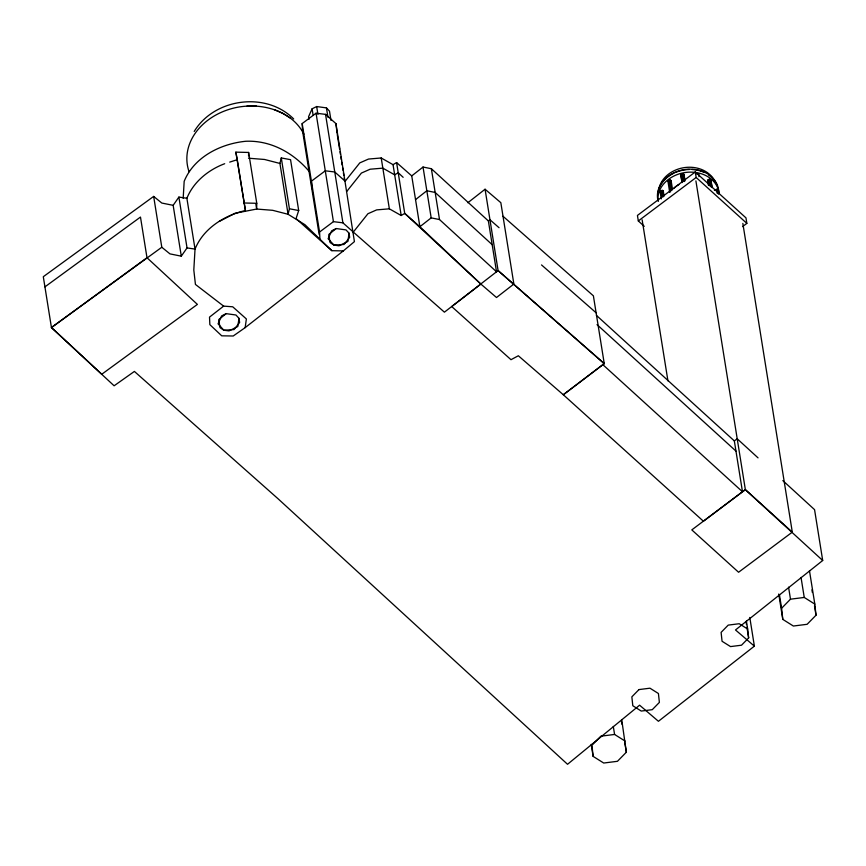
<?xml version="1.0" encoding="UTF-8"?>
<svg xmlns="http://www.w3.org/2000/svg" width="866" height="866" viewBox="0 0 866 866"><rect width="100%" height="100%" fill="white"/><g stroke="black" fill="none" stroke-linecap="round" stroke-linejoin="round"><path stroke-width="1.3" d="M248.564 155.902L248.629 152.448L235.855 152.145L245.424 210.535C224.305 215.428 203.413 228.353 195.034 249.094L193.811 270.019L195.435 284.438L223.634 306.12L232.716 306.791L246.377 318.959L245.154 327.64L233.225 335.997L221.728 335.824L209.843 324.631L209.518 317.118L223.634 306.12M248.629 152.448L256.769 203.294L256.65 209.052L234.967 213.285L219.271 221.436M183.181 198.303L184.177 181.308C194.125 156.93 220.689 143.724 245.792 141.266C270.841 140.173 293.628 152.946 309.465 171.76M349.041 233.171L347.905 241.43L339.05 245.803L333.995 245.089L330.054 242.567L328.766 234.491L336.214 228.548L345.989 229.912L349.041 233.171L349.669 237.36L344.073 244.472L333.995 245.089L328.117 238.735L331.635 230.832L336.214 228.548M238.984 318.331L237.793 326.514L229.014 330.899L223.861 330.227L220.018 327.673L218.719 319.597L226.167 313.654L235.953 315.007L238.984 318.331L239.633 322.466L234.036 329.578L223.861 330.227L218.07 323.83L221.599 315.928L226.167 313.654M331.862 250.685L304.929 224.695L288.075 214.281L279.935 163.447L281.288 157.937L290.554 159.68L298.694 210.525L296.064 218.6L331.862 250.685L343.337 250.913L354.421 241.636L335.943 123.611L325.54 114.366L316.058 113.197L302.18 123.557L302.58 131.091L319.11 234.329M281.288 157.937L289.428 208.771L288.075 214.281L272.693 210.319L256.65 209.052L255.816 203.835M330.985 120.439L329.502 111.162L326.45 107.893L316.664 106.54L312.096 108.813L308.567 116.715L308.989 119.367M749.794 617.458L754.383 646.144L658.431 721.291L639.595 705.184L567.533 764.288L278.029 498.74L134.392 371.427L114.106 385.792L51.44 327.554L43.3 276.709L153.661 196.409L161.801 247.254L169.953 253.879L181.297 256.174L187.034 247.914L195.034 249.094L186.883 198.26C193.486 181.838 208.435 169.801 224.695 163.706M181.297 256.174L173.157 205.329L178.894 197.08L186.883 198.26M194.211 131.459C214.313 98.172 266.111 91.233 293.682 118.956M346.801 191.397L361.414 173.059L370.139 169.216L382.848 168.145L394.669 174.845L398.219 172.724L403.155 177.314M467.846 202.741L485.068 189.232L498.091 270.582L444.41 312.171L353.317 232.066L367.931 213.729L376.656 209.886L389.354 208.825L401.185 215.515L404.725 213.404L396.585 162.559L393.045 164.67L381.213 157.98L368.515 159.052L359.791 162.884L345.177 181.221L334.763 171.988L325.28 170.808L311.414 181.178L311.803 188.701M669.039 182.661L667.903 180.951L670.078 179.911L671.096 180.55L672.546 189.643M661.202 193.075L660.065 191.364L662.241 190.325L663.259 190.964L664.092 196.16M670.36 182.488L671.096 180.55M662.522 192.912L663.259 190.964M681.986 182.336L680.828 174.78L681.683 173.904L684.021 174.38L685.06 180.875M683.285 176.318L684.021 174.38M708.193 183.863L707.663 180.193L709.839 179.154L710.856 179.792L712.101 187.586M714.385 190.336L716.55 189.297L717.568 189.935L718.195 193.832M621.734 719.743L626.345 752.218L617.458 761.301L603.71 763.033L593.134 756.386L591.207 744.381M748.635 637.939L741.523 645.202L730.525 646.588L722.06 641.273L721.107 632.386L728.219 625.111L739.218 623.726L747.672 629.041L748.635 637.939L746.925 627.265M782.799 619.385L781.608 608.268L790.485 599.185L804.243 597.453L814.819 604.1L816.01 615.217L807.123 624.299L793.364 626.031L782.799 619.385L778.74 594.022M782.832 480.587L814.56 509.652L822.7 560.497L735.505 629.961L754.383 646.144M496.521 271.794L439.506 219.553L431.181 217.875L419.88 226.73L404.725 213.404L480.879 284.08L419.88 226.73L411.74 175.895L423.03 167.041L431.365 168.718L488.381 220.96L496.521 271.794L498.091 270.582L604.252 363.623L563.301 394.744L518.344 355.764L510.994 359.693L451.727 306.564L480.879 284.08L496.51 297.514L513.863 284.037L500.84 202.687L485.068 189.232M415.539 199.624L426.841 190.758L435.165 192.447L492.18 244.688M245.154 327.64L343.337 250.913M488.381 220.96L489.95 219.737L499.054 227.715M503.005 216.251L593.394 295.836L604.252 363.623L563.301 394.744L703.409 521.224L745.355 489.636L695.907 180.897M742.552 226.6L746.849 223.385L745.972 217.875L695.279 171.966L637.43 215.439L638.318 220.949L644.261 226.329M638.318 220.949L696.156 177.476L695.279 171.966M792.303 532.146L745.355 489.636L691.804 529.895L738.579 572.253L792.303 532.146L742.844 223.406M319.955 239.546L319.554 232.023L333.432 221.653L342.904 222.833L353.317 232.066M602.552 364.391L742.476 491.758L734.336 440.913L737.215 438.791L758.042 457.865M44.924 286.873L140.476 217.063L146.993 257.732L197.394 304.399L101.755 374.253L51.44 327.554L146.993 257.732M51.44 327.554L161.801 247.254M229.728 162.104L237.273 159.69L235.855 152.145M303.89 134.176A60.891 49.07 -9.1 0 0 290.002 117.852C275.009 107.005 255.492 103.974 237.511 107.265A60.891 49.07 -9.1 0 0 189.048 171.684M696.232 173.633L698.57 174.098L698.992 176.696M625.155 741.101L614.579 734.455L600.831 736.187L591.943 745.269L593.134 756.386M246.983 106.074L256.477 106.096M243.996 202.99L256.769 203.294M248.51 158.207L264.552 159.474L279.935 163.447M289.428 208.771L298.694 210.525M173.157 205.329L161.801 203.045L153.661 196.409M274.554 109.744L282.706 113.284L289.98 117.852M541.521 264.931L596.111 312.788M498.091 270.582L604.252 363.623M396.585 162.559L411.74 175.895M696.156 177.476L746.849 223.385M596.414 315.376L734.336 440.913M597.042 324.631L735.959 451.089M745.355 489.636L822.7 560.497M809.472 570.726L814.819 604.1M811.94 589.854L812.373 592.517M814.505 605.875L816.01 615.217M801.039 577.438L804.243 597.453M788.569 587.17L790.485 599.185M716.55 189.297L717.178 193.194M779.465 594.92L781.608 608.268M712.004 187.359L710.856 179.792M709.839 179.154L711.083 186.948M708.518 179.316L709.557 185.822M707.663 180.193L708.496 185.389M683.003 173.741L684.248 181.535M681.683 173.904L682.938 181.698M680.828 174.78L682.083 182.574M746.395 621.041L747.672 629.041M746.07 621.929L746.492 624.602M670.078 179.911L671.745 190.304M668.758 180.085L670.63 191.776M667.903 180.951L669.689 192.414M662.241 190.325L663.28 196.831M660.92 190.498L661.96 196.993M660.065 191.364L661.223 198.931M642.139 219.823L667.935 380.845M621.431 721.519L621.853 724.182M624.851 742.876L626.345 752.218M613.301 726.455L614.579 734.455M431.365 168.718L439.506 219.553M423.03 167.041L431.181 217.875M393.045 164.67L401.185 215.515M381.213 157.98L389.354 208.825M337.253 134.501L339.591 149.049M340.013 151.702L340.435 154.343M340.858 156.995L341.28 159.636M341.702 162.278L342.124 164.93M342.557 167.571L342.979 170.212M343.401 172.864L343.824 175.506M344.246 178.158L344.668 180.799M326.45 107.893L327.933 117.181M325.54 114.366L342.904 222.833M316.664 106.54L317.941 114.496M316.058 113.197L333.432 221.653M312.096 108.813L313.156 115.449M302.18 123.557L319.554 232.023M237.273 159.69L245.424 210.535M178.894 197.08L187.034 247.914M335.943 123.611L337.047 133.18M717.568 189.935L717.687 190.996M698.57 174.098L698.689 175.17M658.485 201.096A30.44 24.529 -9.1 0 1 657.965 198.585M658.106 192.155A30.44 24.529 -9.1 0 1 659.178 188.323M659.6 187.283A30.44 24.529 -9.1 0 1 674.105 173.059M675.285 172.518A30.44 24.529 -9.1 0 1 689.423 169.465M692.053 169.509A30.44 24.529 -9.1 0 1 704.383 172.475M708.572 174.867A30.44 24.529 -9.1 0 1 717.286 185.984M717.676 187.208A30.44 24.529 -9.1 0 1 718.195 189.719M658.994 188.853A28.989 23.36 -9.1 0 1 685.038 167.517A28.989 23.36 -9.1 0 1 714.915 181.828M657.933 200.392A30.797 24.822 -9.1 0 1 686.186 169.368A30.797 24.822 -9.1 0 1 718.683 193.984M657.998 200.955A30.797 24.822 -9.1 0 1 685.904 172.421A30.797 24.822 -9.1 0 1 719.105 193.28M674.192 188.095A18.846 15.187 -9.1 0 1 678.836 184.61M638.967 689.585L631.855 696.849L632.808 705.747L641.262 711.062L652.271 709.676L659.383 702.402L658.42 693.514L649.965 688.199L638.967 689.585"/></g></svg>
